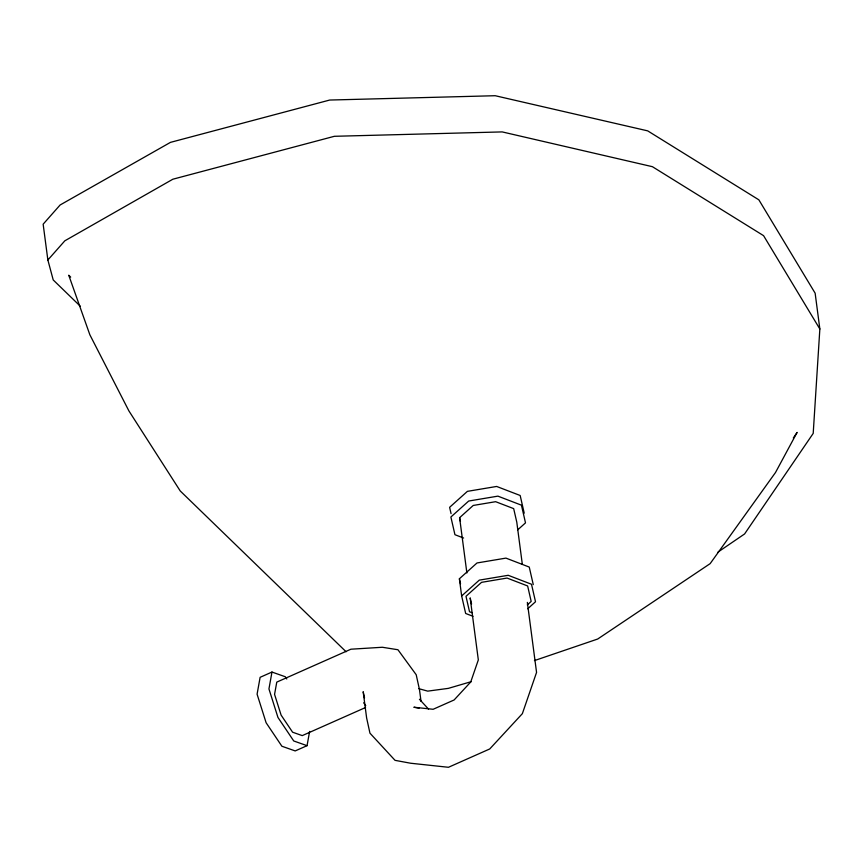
<?xml version="1.0" encoding="UTF-8"?>
<svg xmlns="http://www.w3.org/2000/svg" width="863" height="863" viewBox="0 0 863 863"><rect width="100%" height="100%" fill="white"/><g stroke="black" fill="none" stroke-linecap="round" stroke-linejoin="round"><path stroke-width="1.29" d="M80.259 306.171L53.215 279.946L47.864 260L43.15 224.186L60.119 204.984L170.475 142.363L329.72 100.043L495.2 95.717L647.692 130.863L758.857 199.838L815.136 293.183L819.85 329.008L813.205 433.399L744.586 533.96L717.984 552.093M286.786 678.987L285.286 676.754L271.974 672.05L268.943 688.922L277.962 717.466L293.744 740.972L307.045 745.675L309.623 731.403M793.313 437.973L797.11 432.406L775.492 472.525L710.152 563.636L597.692 639.03L534.424 660.594M47.864 260L64.833 240.809L172.87 179.213L334.369 136.3L502.201 131.91L652.406 166.688L763.572 235.664L819.85 329.008M466.883 572.978L459.601 517.692L473.248 505.448L495.642 501.694L513.679 508.631L516.786 522.191L522.331 564.316M473.021 616.301L465.664 613.474L461.651 595.955L459.386 578.782L477.012 562.967L505.945 558.113L529.246 567.067L533.258 584.585M517.584 529.979L525.502 522.87L521.446 505.179L497.919 496.139L468.695 501.036L450.885 517.013L454.941 534.704L463.614 538.037M461.651 595.955L479.278 580.141L508.21 575.297L531.5 584.251L535.513 601.759L527.681 608.793M527.293 604.909L531.177 601.425L527.638 585.966L507.077 578.059L481.543 582.342L465.988 596.301L469.526 611.759L471.953 612.687M271.974 672.05L260.119 677.315L257.088 694.186L266.106 722.73L281.888 746.236L295.2 750.929L307.045 745.675M365.599 707.498L302.255 735.61L292.589 732.202L281.111 715.114L274.563 694.37L276.775 682.115L350.939 649.203L382.352 647.261L397.94 649.742L416.203 674.737L419.483 689.656L421.036 701.403M471.144 681.684L448.329 688.372L427.714 691.134L418.76 688.652M419.073 708.199L413.862 707.229L433.118 709.289L454.121 699.969L470.723 681.997L478.329 659.915L470.162 597.886L471.576 604.057M70.69 277.099L68.749 275.221L89.871 334.812L128.889 410.885L180.248 490.982L346.095 651.759M419.429 699.246L428.566 709.138M363.636 702.784L365.75 705.675M524.219 513.183L520.173 495.491L496.646 486.452L467.412 491.349L449.612 507.325L451.058 513.636M459.601 517.692L460.454 521.392M459.386 578.782L460.54 583.776M364.531 697.94L363.172 691.716L366.624 717.951L369.947 733.162L395.049 760.346L410.659 763.237L448.469 767.283L489.731 748.965L522.363 713.658L536.559 672.406L527.347 602.385"/></g></svg>
